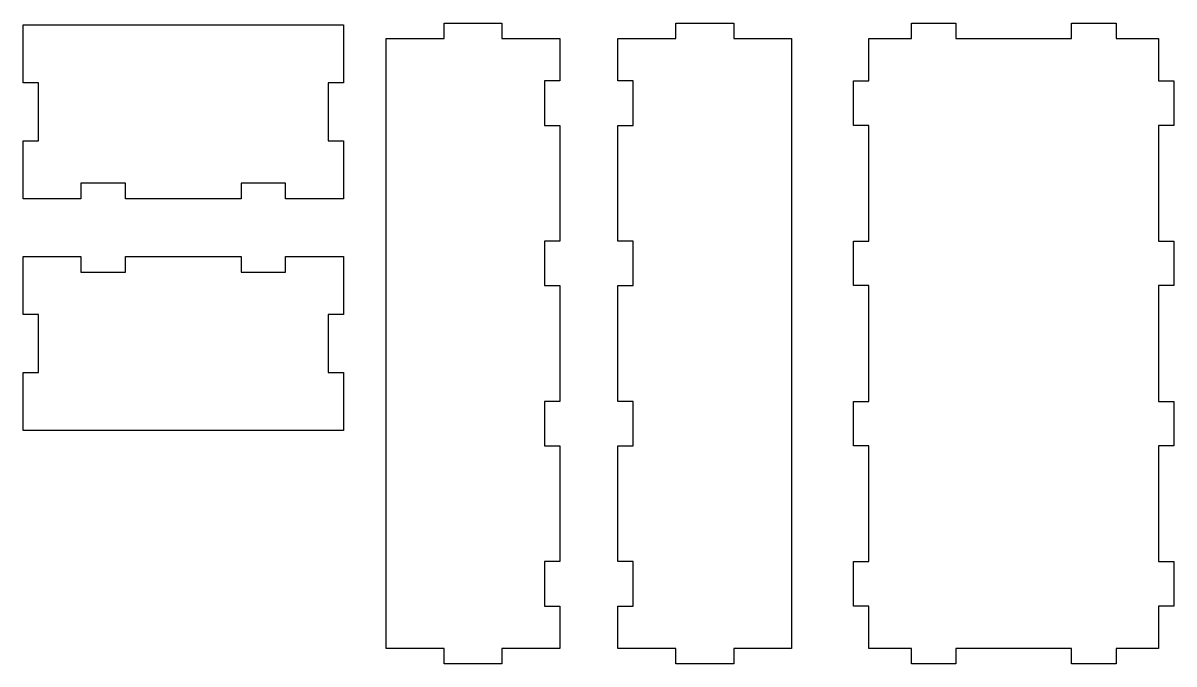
# Model space of a CAD drawing. Header units: millimetres. Extents: x 453 to 752, y -83 to 83.
import ezdxf

# ---------------------------------------------------------------- set-up
doc = ezdxf.new("R2010")
doc.units = ezdxf.units.MM
doc.layers.get('0').update_dxf_attribs({"linetype": 'CONTINUOUS'})

msp = doc.modelspace()

# ---------------------------------------------------------------- linework, layer by layer
for points in [[(510, 41.5), (510, 37.5), (480, 37.5), (480, 41.5), (468.5, 41.5), (468.5, 37.5), (453.5, 37.5), (453.5, 52.5), (457.5, 52.5), (457.5, 67.5), (453.5, 67.5), (453.5, 82.5), (536.5, 82.5), (536.5, 67.5), (532.5, 67.5), (532.5, 52.5), (536.5, 52.5), (536.5, 37.5), (521.5, 37.5), (521.5, 41.5)], [(588.5, 56.5), (592.5, 56.5), (592.5, 26.5), (588.5, 26.5), (588.5, 15), (592.5, 15), (592.5, -15), (588.5, -15), (588.5, -26.5), (592.5, -26.5), (592.5, -56.5), (588.5, -56.5), (588.5, -68), (592.5, -68), (592.5, -79), (577.5, -79), (577.5, -83), (562.5, -83), (562.5, -79), (547.5, -79), (547.5, 79), (562.5, 79), (562.5, 83), (577.5, 83), (577.5, 79), (592.5, 79), (592.5, 68), (588.5, 68)], [(607.5, 56.5), (611.5, 56.5), (611.5, 68), (607.5, 68), (607.5, 79), (622.5, 79), (622.5, 83), (637.5, 83), (637.5, 79), (652.5, 79), (652.5, -79), (637.5, -79), (637.5, -83), (622.5, -83), (622.5, -79), (607.5, -79), (607.5, -68), (611.5, -68), (611.5, -56.5), (607.5, -56.5), (607.5, -26.5), (611.5, -26.5), (611.5, -15), (607.5, -15), (607.5, 15), (611.5, 15), (611.5, 26.5), (607.5, 26.5)], [(747.5, 15), (747.5, -15), (751.5, -15), (751.5, -26.5), (747.5, -26.5), (747.5, -56.5), (751.5, -56.5), (751.5, -68), (747.5, -68), (747.5, -79), (736.5, -79), (736.5, -83), (725, -83), (725, -79), (695, -79), (695, -83), (683.5, -83), (683.5, -79), (672.5, -79), (672.5, -68), (668.5, -68), (668.5, -56.5), (672.5, -56.5), (672.5, -26.5), (668.5, -26.5), (668.5, -15), (672.5, -15), (672.5, 15), (668.5, 15), (668.5, 26.5), (672.5, 26.5), (672.5, 56.5), (668.5, 56.5), (668.5, 68), (672.5, 68), (672.5, 79), (683.5, 79), (683.5, 83), (695, 83), (695, 79), (725, 79), (725, 83), (736.5, 83), (736.5, 79), (747.5, 79), (747.5, 68), (751.5, 68), (751.5, 56.5), (747.5, 56.5), (747.5, 26.5), (751.5, 26.5), (751.5, 15)], [(510, 22.5), (510, 18.5), (521.5, 18.5), (521.5, 22.5), (536.5, 22.5), (536.5, 7.5), (532.5, 7.5), (532.5, -7.5), (536.5, -7.5), (536.5, -22.5), (453.5, -22.5), (453.5, -7.5), (457.5, -7.5), (457.5, 7.5), (453.5, 7.5), (453.5, 22.5), (468.5, 22.5), (468.5, 18.5), (480, 18.5), (480, 22.5)]]:
    msp.add_lwpolyline(points, close=True)

doc.saveas('drawing.dxf')
